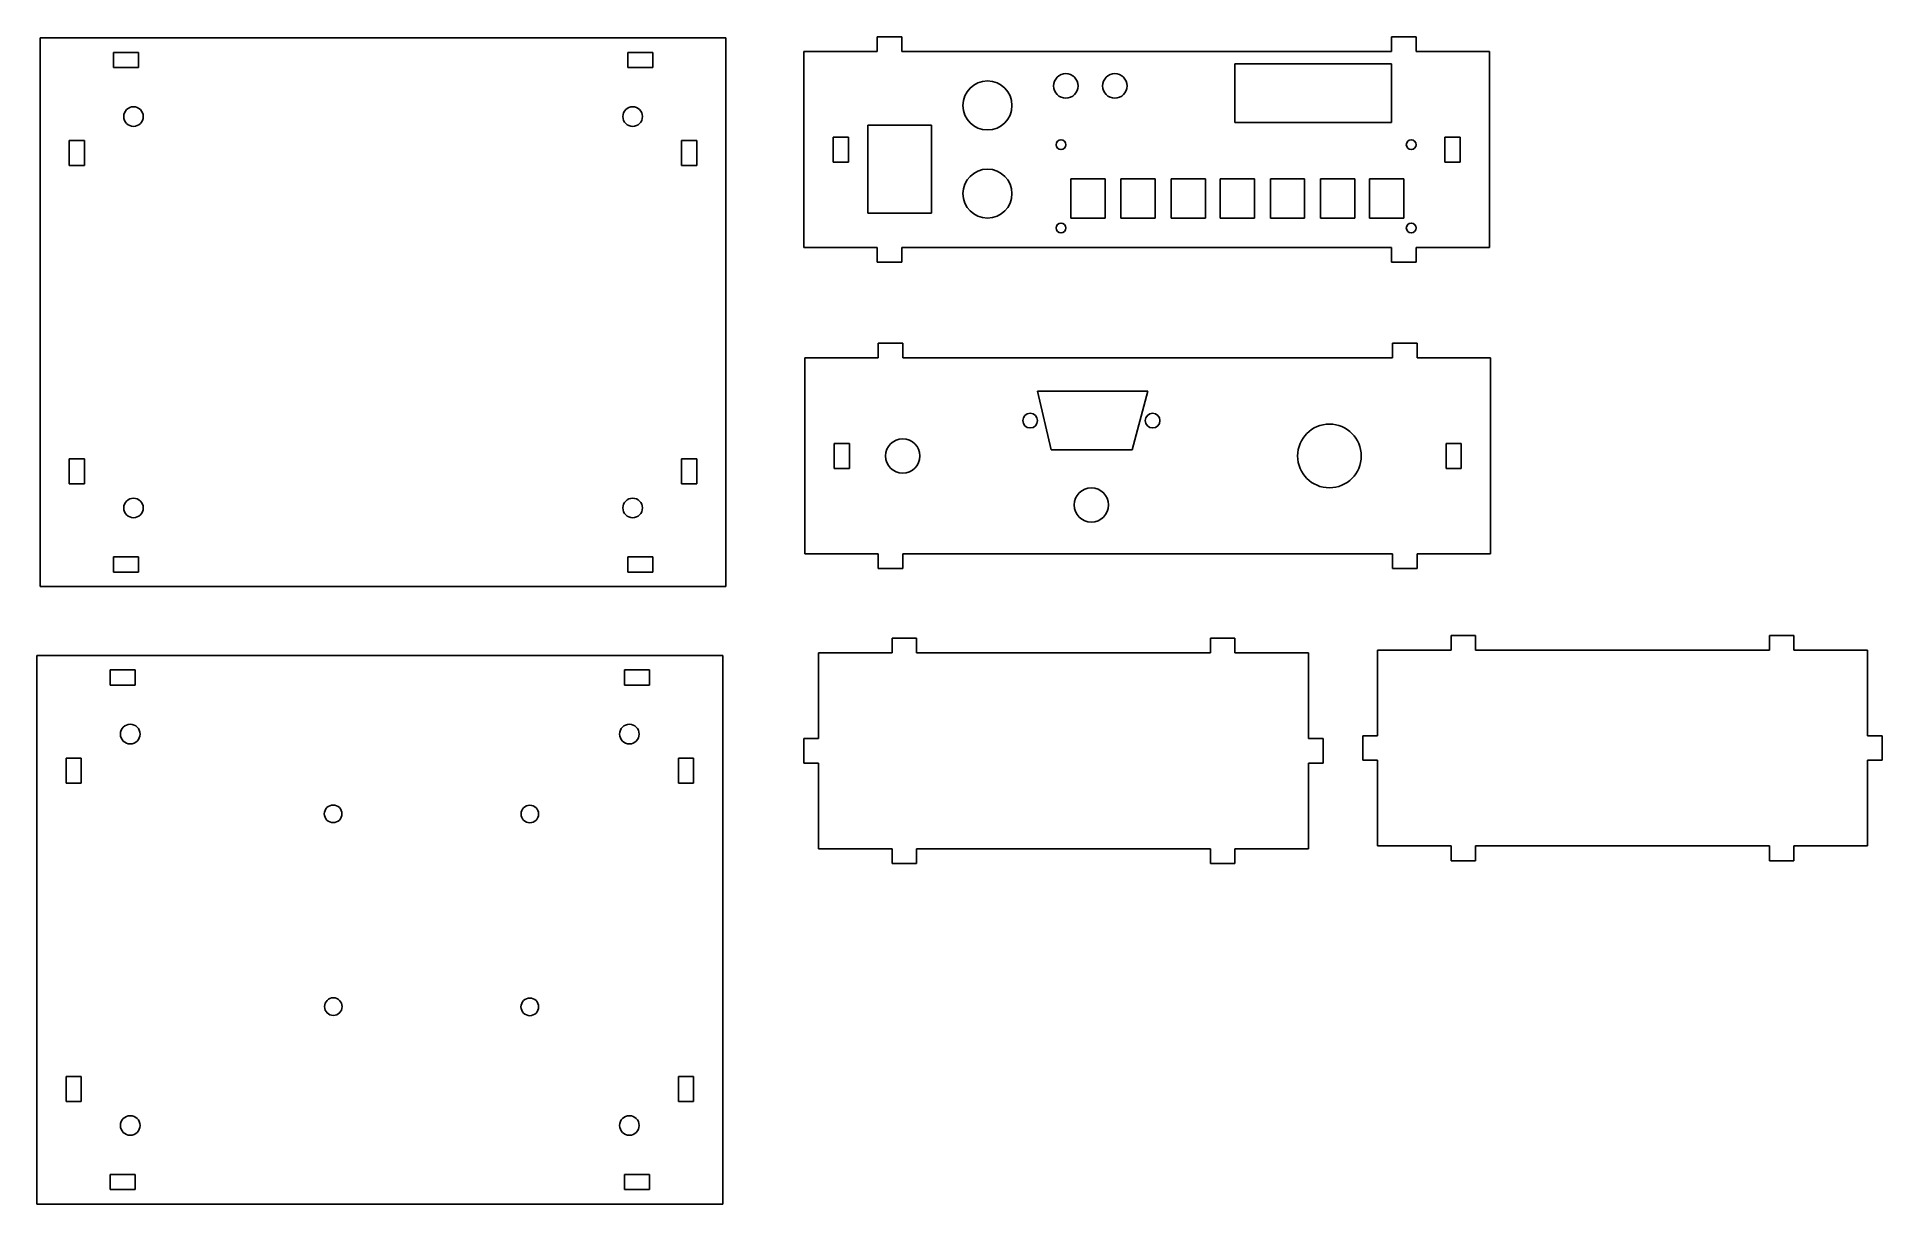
# Model space of a CAD drawing. Extents: x 15 to 392, y 43 to 281.
import ezdxf

# ---------------------------------------------------------------- set-up
doc = ezdxf.new("R2010")
doc.units = 0
for name, color, linetype in [('View', 7, 'CONTINUOUS'), ('View001', 7, 'CONTINUOUS'), ('View002', 7, 'CONTINUOUS'), ('View003', 7, 'CONTINUOUS'), ('View004', 7, 'CONTINUOUS'), ('View005', 7, 'CONTINUOUS')]:
    doc.layers.add(name, color=color, linetype=linetype)

msp = doc.modelspace()

# ---------------------------------------------------------------- linework, layer by layer
at = {"layer": 'View'}
for p, q in [((15.9468, 280.738), (155.947, 280.738)), ((15.9468, 168.738), (15.9468, 280.738)), ((155.947, 280.738), (155.947, 168.738)), ((30.8968, 274.688), (30.8968, 277.788)), ((30.8968, 277.788), (35.9968, 277.788)), ((35.9968, 277.788), (35.9968, 274.688)), ((135.897, 274.688), (135.897, 277.788)), ((135.897, 277.788), (140.997, 277.788)), ((140.997, 277.788), (140.997, 274.688)), ((35.9968, 274.688), (30.8968, 274.688)), ((140.997, 274.688), (135.897, 274.688)), ((21.8968, 254.688), (21.8968, 259.788)), ((21.8968, 259.788), (24.9968, 259.788)), ((24.9968, 259.788), (24.9968, 254.688)), ((146.897, 254.688), (146.897, 259.788)), ((146.897, 259.788), (149.997, 259.788)), ((149.997, 259.788), (149.997, 254.688)), ((24.9968, 254.688), (21.8968, 254.688)), ((149.997, 254.688), (146.897, 254.688)), ((21.8968, 189.688), (21.8968, 194.788)), ((21.8968, 194.788), (24.9968, 194.788)), ((24.9968, 194.788), (24.9968, 189.688)), ((146.897, 189.688), (146.897, 194.788)), ((146.897, 194.788), (149.997, 194.788)), ((149.997, 194.788), (149.997, 189.688)), ((24.9968, 189.688), (21.8968, 189.688)), ((149.997, 189.688), (146.897, 189.688)), ((30.8968, 171.688), (30.8968, 174.788)), ((30.8968, 174.788), (35.9968, 174.788)), ((35.9968, 174.788), (35.9968, 171.688)), ((135.897, 171.688), (135.897, 174.788)), ((135.897, 174.788), (140.997, 174.788)), ((140.997, 174.788), (140.997, 171.688)), ((35.9968, 171.688), (30.8968, 171.688)), ((140.997, 171.688), (135.897, 171.688)), ((155.947, 168.738), (15.9468, 168.738))]:
    msp.add_line(p, q, dxfattribs=at)
for centre in [(34.9968, 264.688), (136.897, 264.688), (34.9968, 184.788), (136.897, 184.788)]:
    msp.add_circle(centre, 2, dxfattribs=at)
at = {"layer": 'View001'}
for p, q in [((155.278, 154.678), (15.278, 154.678)), ((15.278, 154.678), (15.278, 42.6781)), ((155.278, 42.6781), (155.278, 154.678)), ((30.228, 151.728), (30.228, 148.628)), ((35.328, 151.728), (30.228, 151.728)), ((35.328, 148.628), (35.328, 151.728)), ((135.228, 151.728), (135.228, 148.628)), ((140.328, 151.728), (135.228, 151.728)), ((140.328, 148.628), (140.328, 151.728)), ((30.228, 148.628), (35.328, 148.628)), ((135.228, 148.628), (140.328, 148.628)), ((21.228, 133.728), (21.228, 128.628)), ((24.328, 133.728), (21.228, 133.728)), ((24.328, 128.628), (24.328, 133.728)), ((146.228, 133.728), (146.228, 128.628)), ((149.328, 133.728), (146.228, 133.728)), ((149.328, 128.628), (149.328, 133.728)), ((21.228, 128.628), (24.328, 128.628)), ((146.228, 128.628), (149.328, 128.628)), ((21.228, 68.7281), (21.228, 63.6281)), ((24.328, 68.7281), (21.228, 68.7281)), ((24.328, 63.6281), (24.328, 68.7281)), ((146.228, 68.7281), (146.228, 63.6281)), ((149.328, 68.7281), (146.228, 68.7281)), ((149.328, 63.6281), (149.328, 68.7281)), ((21.228, 63.6281), (24.328, 63.6281)), ((146.228, 63.6281), (149.328, 63.6281)), ((30.228, 48.7281), (30.228, 45.6281)), ((35.328, 48.7281), (30.228, 48.7281)), ((30.228, 45.6281), (35.328, 45.6281)), ((35.328, 45.6281), (35.328, 48.7281)), ((135.228, 48.7281), (135.228, 45.6281)), ((140.328, 48.7281), (135.228, 48.7281)), ((135.228, 45.6281), (140.328, 45.6281)), ((140.328, 45.6281), (140.328, 48.7281)), ((15.278, 42.6781), (155.278, 42.6781))]:
    msp.add_line(p, q, dxfattribs=at)
for centre, radius in [((34.328, 138.628), 2), ((136.228, 138.628), 2), ((75.7547, 122.348), 1.8), ((115.905, 122.314), 1.8), ((75.793, 82.9881), 1.8), ((115.903, 82.9421), 1.8), ((34.328, 58.7281), 2), ((136.228, 58.7281), 2)]:
    msp.add_circle(centre, radius, dxfattribs=at)
at = {"layer": 'View002'}
for p, q in [((186.831, 277.952), (186.831, 280.952)), ((186.831, 280.952), (191.831, 280.952)), ((191.831, 280.952), (191.831, 277.952)), ((291.831, 277.952), (291.831, 280.952)), ((291.831, 280.952), (296.831, 280.952)), ((296.831, 280.952), (296.831, 277.952)), ((171.831, 277.952), (186.831, 277.952)), ((171.831, 237.952), (171.831, 277.952)), ((191.831, 277.952), (291.831, 277.952)), ((259.831, 263.452), (259.831, 275.452)), ((259.831, 275.452), (291.831, 275.452)), ((291.831, 275.452), (291.831, 263.452)), ((296.831, 277.952), (311.831, 277.952)), ((311.831, 277.952), (311.831, 237.952)), ((177.831, 255.402), (177.831, 260.502)), ((177.831, 260.502), (180.931, 260.502)), ((180.931, 260.502), (180.931, 255.402)), ((184.931, 244.952), (184.931, 262.952)), ((184.931, 262.952), (197.931, 262.952)), ((197.931, 262.952), (197.931, 244.952)), ((291.831, 263.452), (259.831, 263.452)), ((302.731, 255.402), (302.731, 260.502)), ((302.731, 260.502), (305.831, 260.502)), ((305.831, 260.502), (305.831, 255.402)), ((180.931, 255.402), (177.831, 255.402)), ((305.831, 255.402), (302.731, 255.402)), ((226.331, 243.952), (226.331, 251.952)), ((226.331, 251.952), (233.331, 251.952)), ((233.331, 251.952), (233.331, 243.952)), ((236.581, 243.952), (236.581, 251.952)), ((236.581, 251.952), (243.581, 251.952)), ((243.581, 251.952), (243.581, 243.952)), ((246.831, 243.952), (246.831, 251.952)), ((246.831, 251.952), (253.831, 251.952)), ((253.831, 251.952), (253.831, 243.952)), ((256.831, 243.952), (256.831, 251.952)), ((256.831, 251.952), (263.831, 251.952)), ((263.831, 251.952), (263.831, 243.952)), ((267.081, 243.952), (267.081, 251.952)), ((267.081, 251.952), (274.081, 251.952)), ((274.081, 251.952), (274.081, 243.952)), ((277.331, 243.952), (277.331, 251.952)), ((277.331, 251.952), (284.331, 251.952)), ((284.331, 251.952), (284.331, 243.952)), ((287.331, 243.952), (287.331, 251.952)), ((287.331, 251.952), (294.331, 251.952)), ((294.331, 251.952), (294.331, 243.952)), ((197.931, 244.952), (184.931, 244.952)), ((233.331, 243.952), (226.331, 243.952)), ((243.581, 243.952), (236.581, 243.952)), ((253.831, 243.952), (246.831, 243.952)), ((263.831, 243.952), (256.831, 243.952)), ((274.081, 243.952), (267.081, 243.952)), ((284.331, 243.952), (277.331, 243.952)), ((294.331, 243.952), (287.331, 243.952)), ((186.831, 237.952), (171.831, 237.952)), ((186.831, 234.952), (186.831, 237.952)), ((291.831, 237.952), (191.831, 237.952)), ((191.831, 237.952), (191.831, 234.952)), ((291.831, 234.952), (291.831, 237.952)), ((311.831, 237.952), (296.831, 237.952)), ((296.831, 237.952), (296.831, 234.952)), ((191.831, 234.952), (186.831, 234.952)), ((296.831, 234.952), (291.831, 234.952))]:
    msp.add_line(p, q, dxfattribs=at)
for centre, radius in [((209.331, 266.952), 5), ((225.331, 270.952), 2.5), ((235.331, 270.952), 2.5), ((224.331, 258.952), 1), ((295.831, 258.952), 1), ((209.331, 248.952), 5), ((224.331, 241.952), 1), ((295.831, 241.952), 1)]:
    msp.add_circle(centre, radius, dxfattribs=at)
at = {"layer": 'View003'}
for p, q in [((172.044, 215.405), (187.044, 215.405)), ((172.044, 175.405), (172.044, 215.405)), ((187.044, 215.405), (187.044, 218.405)), ((187.044, 218.405), (192.044, 218.405)), ((192.044, 218.405), (192.044, 215.405)), ((192.044, 215.405), (292.044, 215.405)), ((292.044, 215.405), (292.044, 218.405)), ((292.044, 218.405), (297.044, 218.405)), ((297.044, 218.405), (297.044, 215.405)), ((297.044, 215.405), (312.044, 215.405)), ((312.044, 215.405), (312.044, 175.405)), ((222.344, 196.622), (219.544, 208.622)), ((219.544, 208.622), (242.044, 208.622)), ((242.044, 208.622), (238.844, 196.622)), ((178.044, 192.855), (178.044, 197.955)), ((178.044, 197.955), (181.144, 197.955)), ((181.144, 197.955), (181.144, 192.855)), ((238.844, 196.622), (222.344, 196.622)), ((302.944, 192.855), (302.944, 197.955)), ((302.944, 197.955), (306.044, 197.955)), ((306.044, 197.955), (306.044, 192.855)), ((181.144, 192.855), (178.044, 192.855)), ((306.044, 192.855), (302.944, 192.855)), ((187.044, 175.405), (172.044, 175.405)), ((187.044, 172.405), (187.044, 175.405)), ((292.044, 175.405), (192.044, 175.405)), ((192.044, 175.405), (192.044, 172.405)), ((292.044, 172.405), (292.044, 175.405)), ((312.044, 175.405), (297.044, 175.405)), ((297.044, 175.405), (297.044, 172.405)), ((192.044, 172.405), (187.044, 172.405)), ((297.044, 172.405), (292.044, 172.405))]:
    msp.add_line(p, q, dxfattribs=at)
for centre, radius in [((218.044, 202.622), 1.5), ((243.044, 202.622), 1.5), ((279.144, 195.405), 6.5), ((192.044, 195.405), 3.5), ((230.544, 185.405), 3.5)]:
    msp.add_circle(centre, radius, dxfattribs=at)
at = {"layer": 'View004'}
for p, q in [((174.845, 137.702), (174.845, 155.202)), ((174.845, 155.202), (189.845, 155.202)), ((189.845, 155.202), (189.845, 158.202)), ((189.845, 158.202), (194.845, 158.202)), ((194.845, 158.202), (194.845, 155.202)), ((194.845, 155.202), (254.845, 155.202)), ((254.845, 155.202), (254.845, 158.202)), ((254.845, 158.202), (259.845, 158.202)), ((259.845, 158.202), (259.845, 155.202)), ((259.845, 155.202), (274.845, 155.202)), ((274.845, 155.202), (274.845, 137.702)), ((171.845, 137.702), (171.845, 132.702)), ((174.845, 137.702), (171.845, 137.702)), ((274.845, 137.702), (277.845, 137.702)), ((277.845, 137.702), (277.845, 132.702)), ((171.845, 132.702), (174.845, 132.702)), ((174.845, 115.202), (174.845, 132.702)), ((277.845, 132.702), (274.845, 132.702)), ((274.845, 132.702), (274.845, 115.202)), ((189.845, 115.202), (174.845, 115.202)), ((189.845, 115.202), (189.845, 112.202)), ((254.845, 115.202), (194.845, 115.202)), ((194.845, 112.202), (194.845, 115.202)), ((254.845, 115.202), (254.845, 112.202)), ((274.845, 115.202), (259.845, 115.202)), ((259.845, 112.202), (259.845, 115.202)), ((189.845, 112.202), (194.845, 112.202)), ((254.845, 112.202), (259.845, 112.202))]:
    msp.add_line(p, q, dxfattribs=at)
at = {"layer": 'View005'}
for p, q in [((308.965, 158.782), (303.965, 158.782)), ((303.965, 158.782), (303.965, 155.782)), ((308.965, 155.782), (308.965, 158.782)), ((373.965, 158.782), (368.965, 158.782)), ((368.965, 158.782), (368.965, 155.782)), ((373.965, 155.782), (373.965, 158.782)), ((303.965, 155.782), (288.965, 155.782)), ((288.965, 155.782), (288.965, 138.282)), ((368.965, 155.782), (308.965, 155.782)), ((388.965, 155.782), (373.965, 155.782)), ((388.965, 138.282), (388.965, 155.782)), ((288.965, 138.282), (285.965, 138.282)), ((285.965, 138.282), (285.965, 133.282)), ((388.965, 138.282), (391.965, 138.282)), ((391.965, 138.282), (391.965, 133.282)), ((285.965, 133.282), (288.965, 133.282)), ((288.965, 133.282), (288.965, 115.782)), ((388.965, 115.782), (388.965, 133.282)), ((391.965, 133.282), (388.965, 133.282)), ((288.965, 115.782), (303.965, 115.782)), ((303.965, 112.782), (303.965, 115.782)), ((308.965, 115.782), (308.965, 112.782)), ((308.965, 115.782), (368.965, 115.782)), ((368.965, 112.782), (368.965, 115.782)), ((373.965, 115.782), (373.965, 112.782)), ((373.965, 115.782), (388.965, 115.782)), ((308.965, 112.782), (303.965, 112.782)), ((373.965, 112.782), (368.965, 112.782))]:
    msp.add_line(p, q, dxfattribs=at)

doc.saveas('drawing.dxf')
